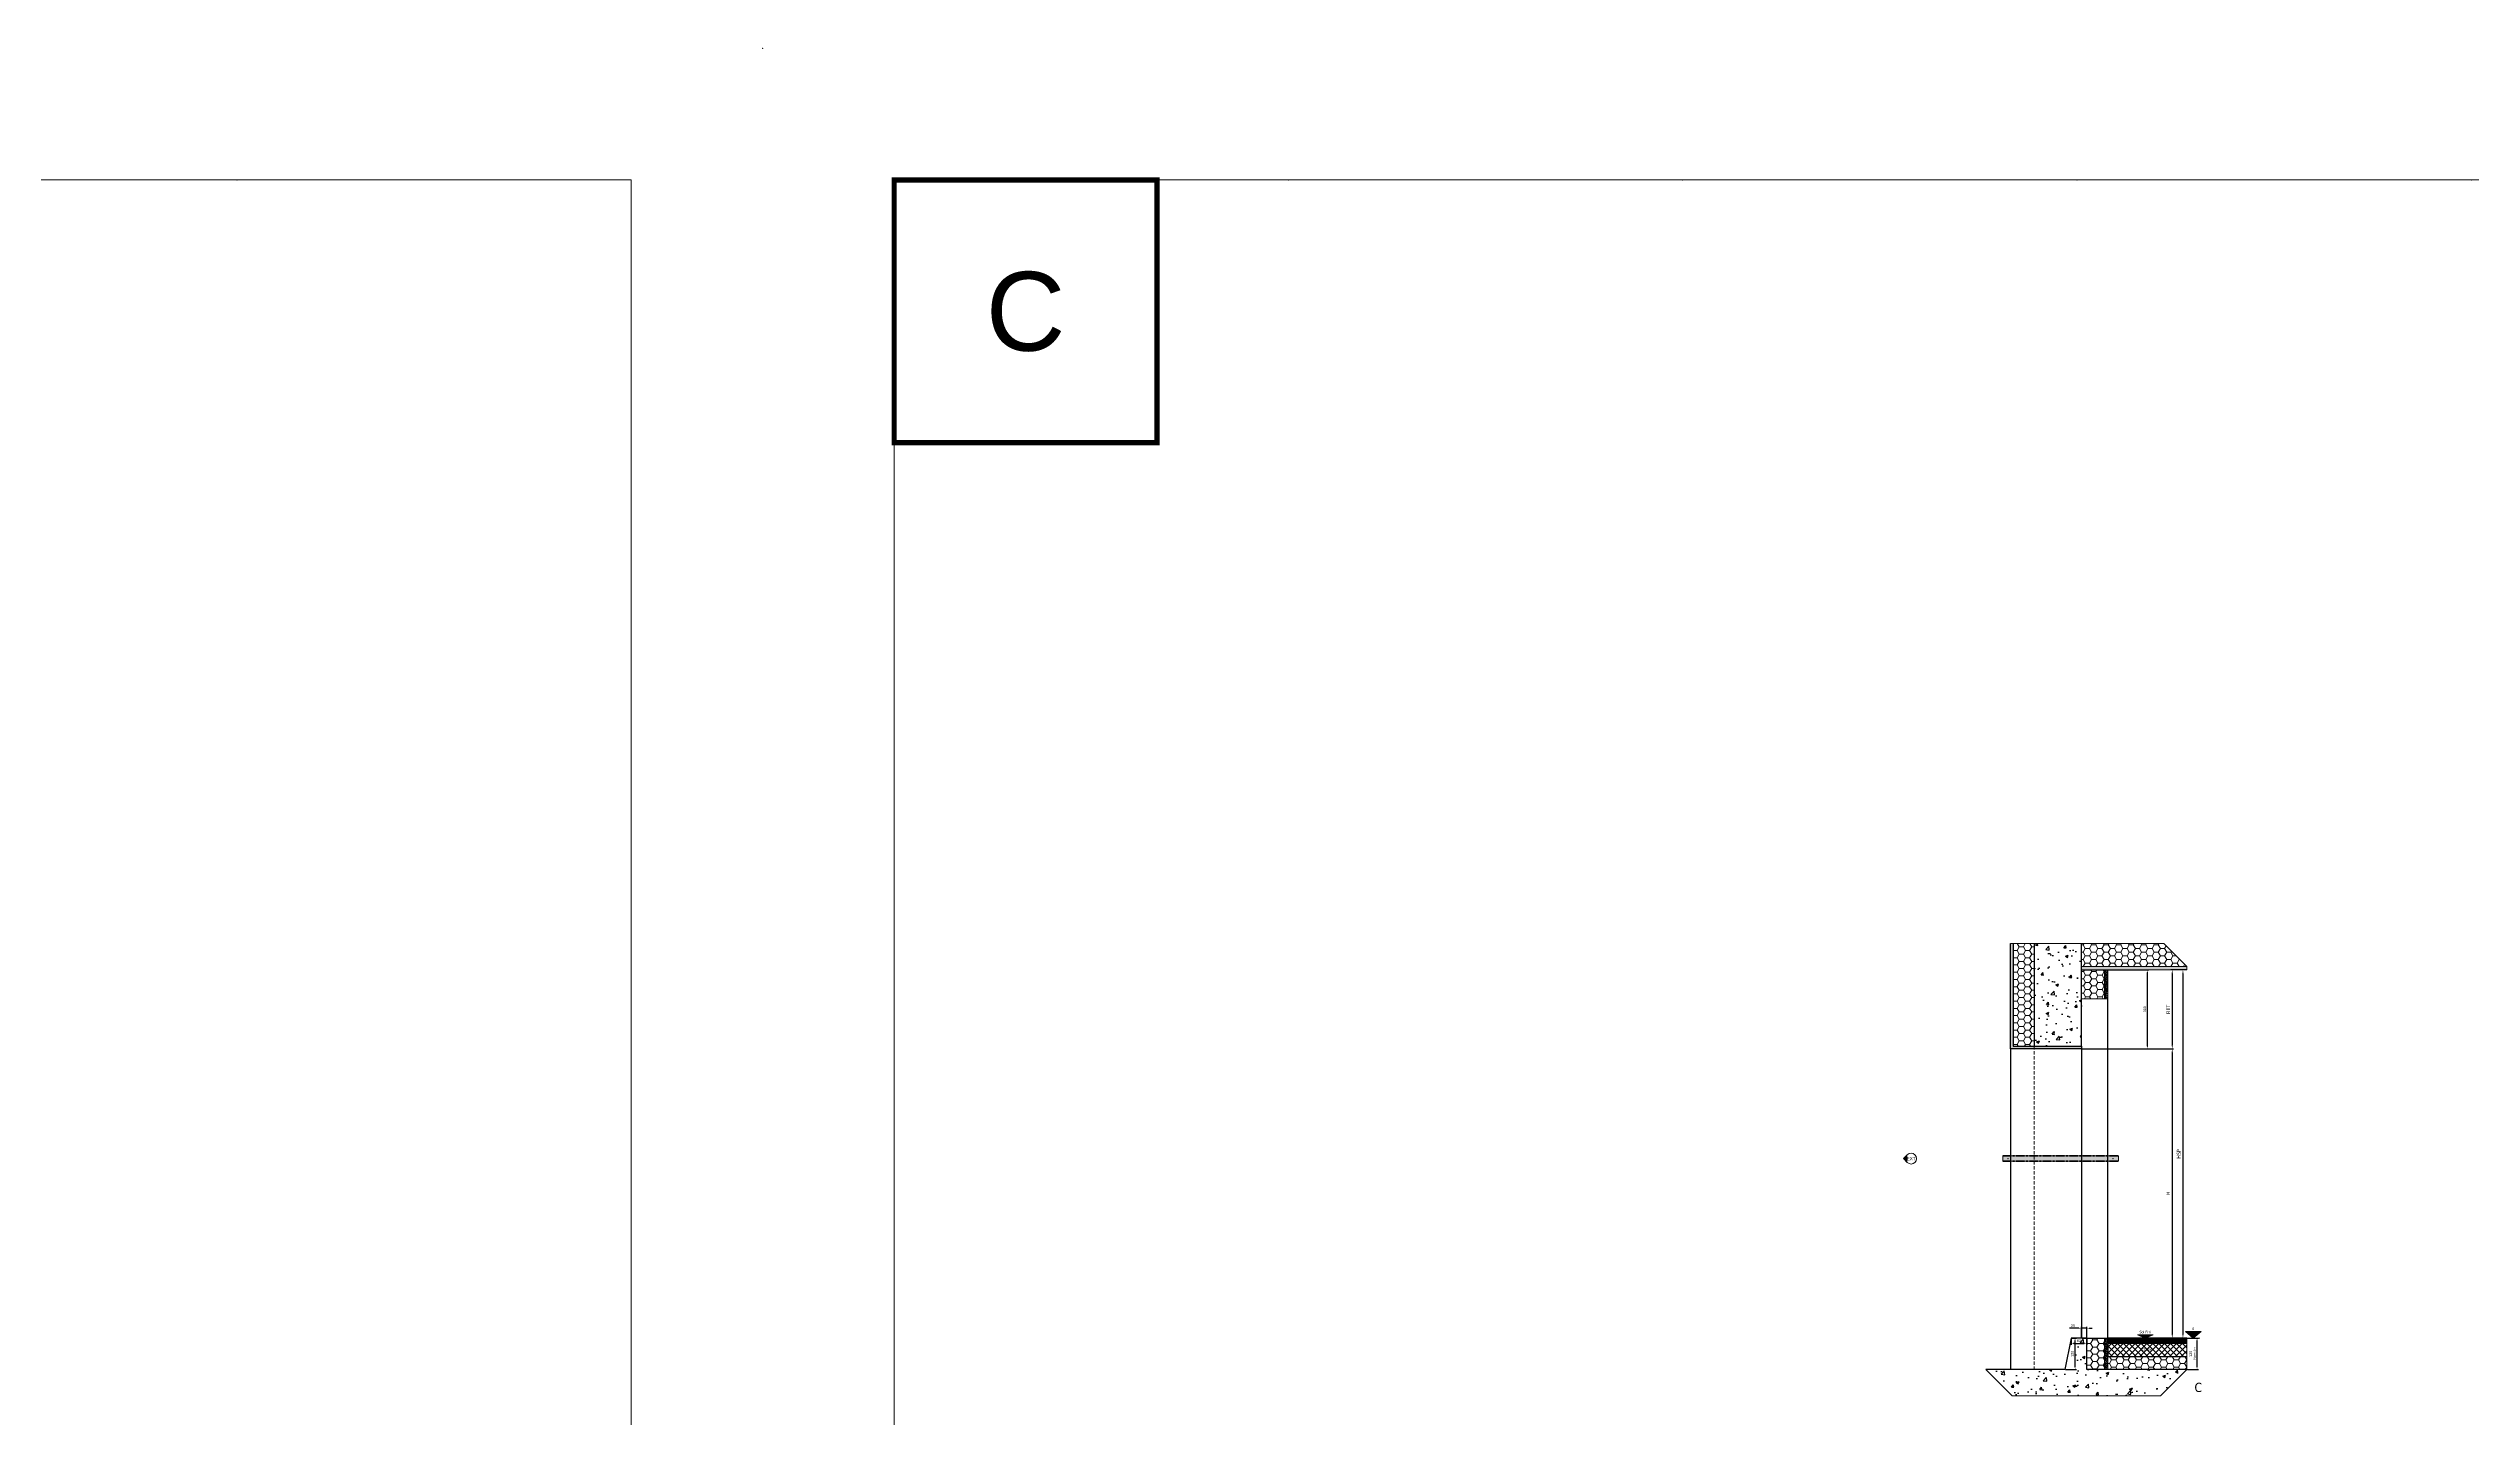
# Model space of a CAD drawing. Header units: millimetres. Extents: x -20000 to 230000, y -17405 to 25402.
# Drawn here: x 17282 to 26501, y 4791 to 10000 of the extents above; entities that cross this region are included whole.
import ezdxf
from ezdxf.enums import TextEntityAlignment as Align

# ---------------------------------------------------------------- set-up
doc = ezdxf.new("R2010")
doc.units = ezdxf.units.MM
doc.header["$PDMODE"] = 35
doc.header["$PDSIZE"] = 0.5
doc.linetypes.add('AXES', pattern=[50.8, 31.75, -6.35, 6.35, -6.35])
doc.linetypes.add('CACHE', pattern=[9.525, 6.35, -3.175])
doc.layers.get('0').update_dxf_attribs({"lineweight": 13})
doc.layers.get('Defpoints').update_dxf_attribs({"true_color": 0xc2a584})
for name, color, linetype, lineweight in [('0 - 1 (validé)', 3, 'Continuous', 13), ('1 - Axe', 1, 'AXES', 0), ('1 - BETON', 251, 'Continuous', 25), ('1 - Béton', 251, 'Continuous', 25), ('1 - Cotation', 32, 'Continuous', 13), ('1 - INTERROMPU', 253, 'CACHE', 13), ('1 - Isolant', 132, 'Continuous', 13), ('1 - Platre', 252, 'Continuous', 13), ('1 - Texte', 7, 'Continuous', 13), ('Texte', 7, 'Continuous', 13)]:
    doc.layers.add(name, color=color, linetype=linetype, lineweight=lineweight)
for name, color, linetype, lineweight, plot in [('0 - Invisible', 43, 'Continuous', 0, False), ('0 - Trame', 1, 'Continuous', 0, False), ('Non visible', 163, 'Continuous', 25, False)]:
    doc.layers.add(name, color=color, linetype=linetype, lineweight=lineweight, plot=plot)
doc.layers.add('1 - Cache', color=7, linetype='Continuous', lineweight=0, true_color=0xffffff)
doc.styles.get("Standard").update_dxf_attribs({"font": 'ARIALUNI.TTF'})
doc.styles.add('Texte Poralu', font='tahomabd.ttf')
doc.dimstyles.new('100 - 1000', dxfattribs={"dimtxt": 15, "dimasz": 15, "dimexe": 5, "dimexo": 2.5, "dimgap": 8, "dimtad": 1, "dimdec": 1, "dimtxsty": 'Texte Poralu', "dimcen": 10, "dimazin": 0, "dimtfac": 1, "dimtdec": 1, "dimtmove": 0, "dimatfit": 3, "dimfxl": 1, "dimarcsym": 0})
doc.dimstyles.new('30 - 1000', dxfattribs={"dimtxt": 10, "dimasz": 10, "dimexe": 5, "dimexo": 2.5, "dimgap": 5, "dimtad": 1, "dimdec": 1, "dimtxsty": 'Texte Poralu', "dimcen": 5, "dimazin": 0, "dimtfac": 1, "dimtdec": 1, "dimtmove": 0, "dimatfit": 3, "dimfxl": 1, "dimarcsym": 0})

# ---------------------------------------------------------------- blocks, each defined once
blk = doc.blocks.new('Cadre Coupe_Elev')
at = {"const_width": 20}
blk.add_lwpolyline([(500, 9500), (1500, 9500), (1500, 8500), (500, 8500)], close=True, dxfattribs=at)
for p in [(2000, 9500), (3500, 9500), (5000, 9500), (6500, 9500), (8000, 9500)]:
    blk.add_point(p)
at = {"layer": '0 - Trame'}
blk.add_lwpolyline([(500, 500), (9500, 500), (9500, 9500), (500, 9500)], close=True, dxfattribs=at)
for p in [(0, 10000), (10000, 10000)]:
    blk.add_point(p, dxfattribs=at)
at = {"layer": 'Defpoints'}
blk.add_point((5000, 5730), dxfattribs=at)
at = {"color": 7}
blk.add_attdef('REPERE_1', text='', height=300, dxfattribs=at).set_placement((1000, 9000), align=Align.MIDDLE_CENTER)
at = {"layer": '1 - Texte', "color": 7}
for tag, p in [('DEFINITION1', (5000, 1200)), ('DEFINITION2', (5000, 800))]:
    blk.add_attdef(tag, text='', height=250, dxfattribs=at).set_placement(p, align=Align.MIDDLE_CENTER)
at = {"layer": 'Non visible', "style": 'Texte Poralu'}
for p in [(5447.1, 4905.8), (5447.1, 4605.8)]:
    blk.add_attdef('REPERE_2', text='', height=35, dxfattribs=at).set_placement(p, align=Align.MIDDLE_LEFT)
blk = doc.blocks.new('*U438')
at = {"layer": '1 - Béton'}
h = blk.add_hatch(dxfattribs=at)
h.set_pattern_fill('ANSI31', color=256, scale=0.5, angle=135)
h.set_pattern_definition([(180, (200, 20), (-3e-16, -1.5875), [])])
h.paths.add_polyline_path([(0, 100), (300, 100), (300, 120), (0, 120)])
h = blk.add_hatch(dxfattribs=at)
h.set_pattern_fill('ANSI37', color=256, scale=5)
h.set_pattern_definition([(45, (200, 10), (-11.2253, 11.2253), []), (135, (200, 10), (-11.2253, -11.2253), [])])
h.paths.add_polyline_path([(0, 50), (300, 50), (300, 100), (0, 100)])
h.paths.add_polyline_path([(125.9, 65.8), (174, 65.8), (174, 87.4), (125.9, 87.4)], flags=24)
at = {"layer": '1 - Isolant'}
h = blk.add_hatch(dxfattribs=at)
h.set_pattern_fill('HONEY', color=256, scale=5)
h.set_pattern_definition([(0, (200, 20), (23.8125, 13.74815), [15.875, -31.75]), (120, (200, 20), (-23.8125, 13.7482), [15.875, -31.75]), (60, (200, 20), (5e-08, 27.4963), [-31.75, 15.875])])
h.paths.add_polyline_path([(0, 0), (300, 0), (300, 50), (0, 50)])
at = {"layer": '0 - Invisible'}
for points in [[(0, 100), (300, 100), (300, 120), (0, 120), (0, 100)], [(0, 50), (300, 50), (300, 100), (0, 100), (0, 50)], [(0, 0), (300, 0), (300, 50), (0, 50), (0, 0)]]:
    blk.add_lwpolyline(points, dxfattribs=at)
at = {"layer": '1 - Béton'}
for points in [[(300, 120), (0, 120), (0, 100), (300, 100)], [(300, 100), (0, 100), (0, 50), (300, 50)]]:
    blk.add_lwpolyline(points, dxfattribs=at)
at = {"layer": '1 - Isolant'}
blk.add_lwpolyline([(300, 50), (0, 50), (0, 0), (300, 0)], dxfattribs=at)
at = {"insert": (150, 75), "char_height": 10, "attachment_point": 5, "style": 'Texte Poralu'}
blk.add_mtext_dynamic_manual_height_columns('Chape', width=39.784, gutter_width=50, heights=[0], dxfattribs=at)
blk = doc.blocks.new('*U504')
at = {"layer": '1 - Isolant'}
h = blk.add_hatch(dxfattribs=at)
h.set_pattern_fill('HONEY', color=256, scale=5)
h.set_pattern_definition([(0, (-58617.141, -19357.493), (23.8125, 13.7481532), [15.875, -31.75]), (120, (-58617.141, -19357.493), (-23.8125, 13.7481533), [15.875, -31.75]), (60, (-58617.141, -19357.493), (5e-08, 27.4963065), [-31.75, 15.875])])
h.paths.add_polyline_path([(0, -120), (67, -120), (67, 0), (0, 0)])
at = {"layer": '1 - Platre'}
h = blk.add_hatch(dxfattribs=at)
h.set_pattern_fill('AR-SAND', color=256, scale=0.1)
h.set_pattern_definition([(37.5, (-58617.141, -19357.4927), (-0.16000313, 4.89413237), [0, -3.8608, 0, -4.318, 0, -4.1275]), (7.5, (-58617.141, -19357.4927), (4.4952328, 7.168251), [0, -2.0828, 0, -3.4798, 0, -1.3335]), (327.5, (-58620.265, -19357.4927), (7.9099237, 0.01437185), [0, -1.27, 0, -4.572, 0, -5.969]), (317.5, (-58620.265, -19357.4927), (7.6355645, 2.2292932), [0, -0.635, 0, -2.9972, 0, -3.429])])
h.paths.add_polyline_path([(80, -120), (80, 0), (67, 0), (67, -120)])
at = {"layer": '0 - Invisible'}
for points in [[(0, -120), (67, -120)], [(67, -120), (80, -120)]]:
    blk.add_lwpolyline(points, dxfattribs=at)
at = {"layer": '1 - Isolant'}
blk.add_lwpolyline([(67, -120), (67, 0), (0, 0), (0, -120)], dxfattribs=at)
at = {"layer": '1 - Platre'}
blk.add_lwpolyline([(80, -120), (80, 0), (67, 0), (67, -120)], dxfattribs=at)
blk = doc.blocks.new('*U517')
at = {"layer": '1 - BETON'}
h = blk.add_hatch(dxfattribs=at)
h.set_pattern_fill('CONCRETE', color=256, scale=15, style=0, pattern_type=2)
h.set_pattern_definition([(50, (112, 180), (107.589, -9.413), [11.25, -123.75]), (355, (112, 180), (-20.813, 112.829), [9, -99]), (100.451, (120.97, 179.22), (86.776, 103.416), [9.561, -105.171]), (46.184, (112, 210), (160.086, -24.828), [16.875, -185.625]), (96.636, (125.34, 207.93), (140.2, 146.118), [14.34, -157.757]), (351.184, (112, 210), (140.2, 146.118), [13.5, -148.5]), (21, (127, 202.5), (89.536, -60.393), [11.25, -123.75]), (326, (127, 202.5), (36.497, 108.773), [9, -99]), (71.451, (134.46, 197.47), (126.033, 48.38), [9.561, -105.171]), (37.5, (112, 180), (1.824, 49.934), [0, -97.8, 0, -100.5, 0, -99.375]), (7.5, (112, 180), (39.4604, 59.1618), [0, -57.3, 0, -95.55, 0, -37.875]), (327.5, (78.55, 180), (80.0734, -3.3832), [0, -37.5, 0, -117, 0, -155.25]), (317.5, (63.55, 180), (87.478, 15.016), [0, -48.75, 0, -77.7, 0, -110.25])])
h.paths.add_polyline_path([(380, -120), (280, -220), (-284, -220), (-384, -120), (-84, -120), (-60, 0), (0, 0), (0, -120)])
at = {"layer": '0 - Invisible'}
blk.add_lwpolyline([(380, -120), (280, -220), (-284, -220), (-384, -120)], dxfattribs=at)
at = {"layer": '1 - BETON'}
blk.add_lwpolyline([(380, -120), (0, -120), (0, 0), (-60, 0), (-84, -120), (-384, -120)], dxfattribs=at)
blk = doc.blocks.new('*U199')
blk.add_hatch(color=256).paths.add_polyline_path([(25, 0), (55, 25), (-5, 25)])
blk.add_line((0, 0), (50, 0))
blk.add_lwpolyline([(25, 0), (55, 25), (-5, 25), (25, 0)])
at = {"style": 'Texte Poralu'}
blk.add_attdef('HAUTEUR', text='', height=10, dxfattribs=at).set_placement((25, 35), align=Align.MIDDLE_CENTER)
blk = doc.blocks.new('*U200')
blk.add_hatch(color=256).paths.add_polyline_path([(0, 0), (30, 12.5), (-30, 12.5)])
blk.add_lwpolyline([(0, 0), (30, 12.5), (-30, 12.5), (0, 0)])
at = {"layer": 'Texte', "insert": (0, 17.5), "char_height": 10, "attachment_point": 8, "style": 'Texte Poralu'}
blk.add_mtext('Sol Fini', dxfattribs=at)
blk = doc.blocks.new('*D1353')
at = {"color": 0, "lineweight": -2, "transparency": 16777216}
for p, q in [((25420, 5093.7), (25461.8, 5093.7)), ((25456.8, 4983.7), (25456.8, 5083.7)), ((25420, 4973.7), (25461.8, 4973.7))]:
    blk.add_line(p, q, dxfattribs=at)
at = {"color": 0, "transparency": 16777216}
for points in [[(25455.2, 5083.7), (25458.5, 5083.7), (25456.8, 5093.7)], [(25455.2, 4983.7), (25458.5, 4983.7), (25456.8, 4973.7)]]:
    blk.add_solid(points, dxfattribs=at)
at = {"layer": 'Defpoints', "color": 0, "transparency": 16777216}
for p in [(25417.5, 5093.7), (25456.8, 5093.7), (25417.5, 4973.7)]:
    blk.add_point(p, dxfattribs=at)
at = {"color": 0, "transparency": 16777216, "insert": (25439.2, 5033.7), "char_height": 10, "attachment_point": 5, "rotation": 90, "style": 'Texte Poralu'}
blk.add_mtext('120 \\P{\\H0.6x;(Réserve Sol)}', dxfattribs=at)
blk = doc.blocks.new('*D1382')
at = {"layer": '1 - Cotation', "color": 0, "lineweight": -2, "transparency": 16777216}
for p, q in [((24977.5, 5091.2), (24977.5, 5068.2)), ((24987.5, 5073.2), (25027.5, 5073.2)), ((25037.5, 5091.2), (25037.5, 5068.2))]:
    blk.add_line(p, q, dxfattribs=at)
at = {"layer": '1 - Cotation', "color": 0, "transparency": 16777216}
for points in [[(24987.5, 5074.8), (24987.5, 5071.5), (24977.5, 5073.2)], [(25027.5, 5074.8), (25027.5, 5071.5), (25037.5, 5073.2)]]:
    blk.add_solid(points, dxfattribs=at)
at = {"layer": 'Defpoints', "color": 0, "transparency": 16777216}
for p in [(24977.5, 5093.7), (25037.5, 5093.7), (25037.5, 5073.2)]:
    blk.add_point(p, dxfattribs=at)
at = {"layer": '1 - Cotation', "color": 0, "transparency": 16777216, "insert": (25007.5, 5083.4), "char_height": 10, "attachment_point": 5, "style": 'Texte Poralu'}
blk.add_mtext('60', dxfattribs=at)
blk = doc.blocks.new('*U473')
at = {"layer": '1 - Isolant'}
h = blk.add_hatch(dxfattribs=at)
h.set_pattern_fill('HONEY', color=256, scale=5)
h.set_pattern_definition([(0, (-58597.141, -19397.493), (23.8125, 13.7481532), [15.875, -31.75]), (120, (-58597.141, -19397.493), (-23.8125, 13.7481533), [15.875, -31.75]), (60, (-58597.141, -19397.493), (5e-08, 27.4963065), [-31.75, 15.875])])
h.paths.add_polyline_path([(0, -300), (87, -300), (87, -190), (0, -190)])
at = {"layer": '1 - Platre'}
h = blk.add_hatch(dxfattribs=at)
h.set_pattern_fill('AR-SAND', color=256, scale=0.1)
h.set_pattern_definition([(37.5, (-58597.141, -19397.4927), (-0.16000313, 4.89413237), [0, -3.8608, 0, -4.318, 0, -4.1275]), (7.5, (-58597.141, -19397.4927), (4.4952328, 7.168251), [0, -2.0828, 0, -3.4798, 0, -1.3335]), (327.5, (-58600.265, -19397.4927), (7.9099237, 0.01437185), [0, -1.27, 0, -4.572, 0, -5.969]), (317.5, (-58600.265, -19397.4927), (7.6355645, 2.2292932), [0, -0.635, 0, -2.9972, 0, -3.429])])
h.paths.add_polyline_path([(100, -300), (100, -190), (87, -190), (87, -300)])
at = {"layer": '0 - Invisible'}
for points in [[(0, -300), (87, -300)], [(87, -300), (100, -300)]]:
    blk.add_lwpolyline(points, dxfattribs=at)
at = {"layer": '1 - Isolant'}
blk.add_lwpolyline([(87, -300), (87, -190), (0, -190), (0, -300)], dxfattribs=at)
at = {"layer": '1 - Platre'}
blk.add_lwpolyline([(100, -300), (100, -190), (87, -190), (87, -300)], dxfattribs=at)
blk = doc.blocks.new('*U756')
at = {"layer": '1 - Isolant'}
h = blk.add_hatch(dxfattribs=at)
h.set_pattern_fill('HONEY', color=256, scale=5, style=0)
h.set_pattern_definition([(0, (-80, 230), (23.8125, 13.74815), [15.875, -31.75]), (120, (-80, 230), (-23.8125, 13.74815), [15.875, -31.75]), (60, (-80, 230), (5e-08, 27.4963), [-31.75, 15.875])])
h.paths.add_polyline_path([(-80, 390), (0, 390), (0, 0), (-80, 0)])
at = {"layer": '0 - Invisible'}
blk.add_lwpolyline([(-80, 390), (0, 390)], dxfattribs=at)
at = {"layer": '1 - Isolant'}
blk.add_lwpolyline([(0, 390), (0, 0), (0, 0), (0, 0), (-80, 0), (-80, 390)], dxfattribs=at)
blk = doc.blocks.new('*D1354')
at = {"layer": '1 - Cotation', "color": 0, "lineweight": -2, "transparency": 16777216}
for p, q in [((25020, 6194.3), (25367.5, 6194.3)), ((25362.5, 6179.3), (25362.5, 5108.7)), ((25020, 5093.7), (25367.5, 5093.7))]:
    blk.add_line(p, q, dxfattribs=at)
at = {"layer": '1 - Cotation', "color": 0, "transparency": 16777216}
for points in [[(25360, 6179.3), (25365, 6179.3), (25362.5, 6194.3)], [(25360, 5108.7), (25365, 5108.7), (25362.5, 5093.7)]]:
    blk.add_solid(points, dxfattribs=at)
at = {"layer": 'Defpoints', "color": 0, "transparency": 16777216}
for p in [(25017.5, 6194.3), (25017.5, 5093.7), (25362.5, 5093.7)]:
    blk.add_point(p, dxfattribs=at)
at = {"layer": '1 - Cotation', "color": 0, "transparency": 16777216, "insert": (25347, 5644), "char_height": 15, "attachment_point": 5, "rotation": 90, "style": 'Texte Poralu'}
blk.add_mtext('H', dxfattribs=at)
blk = doc.blocks.new('*D1355')
at = {"layer": '1 - Cotation', "color": 0, "lineweight": -2, "transparency": 16777216}
for p, q in [((25415, 6494.3), (25398.2, 6494.3)), ((25403.2, 6479.3), (25403.2, 5108.7)), ((25415, 5093.7), (25398.2, 5093.7))]:
    blk.add_line(p, q, dxfattribs=at)
at = {"layer": '1 - Cotation', "color": 0, "transparency": 16777216}
for points in [[(25400.7, 6479.3), (25405.7, 6479.3), (25403.2, 6494.3)], [(25400.7, 5108.7), (25405.7, 5108.7), (25403.2, 5093.7)]]:
    blk.add_solid(points, dxfattribs=at)
at = {"layer": 'Defpoints', "color": 0, "transparency": 16777216}
for p in [(25417.5, 6494.3), (25403.2, 5093.7), (25417.5, 5093.7)]:
    blk.add_point(p, dxfattribs=at)
at = {"layer": '1 - Cotation', "color": 0, "transparency": 16777216, "insert": (25387.4, 5794), "char_height": 15, "attachment_point": 5, "rotation": 90, "style": 'Texte Poralu'}
blk.add_mtext('HSP', dxfattribs=at)
blk = doc.blocks.new('*U732')
at = {"layer": '1 - BETON'}
h = blk.add_hatch(dxfattribs=at)
h.set_pattern_fill('CONCRETE', color=256, scale=15, style=0, pattern_type=2)
h.set_pattern_definition([(50, (20, -10), (107.589, -9.413), [11.25, -123.75]), (355, (20, -10), (-20.813, 112.83), [9, -99]), (100.451, (28.97, -10.78), (86.776, 103.416), [9.56, -105.171]), (46.184, (20, 20), (160.086, -24.828), [16.875, -185.625]), (96.636, (33.34, 17.93), (140.2, 146.12), [14.34, -157.757]), (351.184, (20, 20), (140.2, 146.12), [13.5, -148.5]), (21, (35, 12.5), (89.536, -60.393), [11.25, -123.75]), (326, (35, 12.5), (36.497, 108.773), [9, -99]), (71.451, (42.46, 7.47), (126.033, 48.38), [9.56, -105.171]), (37.5, (20, -10), (1.824, 49.934), [0, -97.8, 0, -100.5, 0, -99.375]), (7.5, (20, -10), (39.4604, 59.162), [0, -57.3, 0, -95.55, 0, -37.875]), (327.5, (-13.45, -10), (80.0734, -3.3832), [0, -37.5, 0, -117, 0, -155.25]), (317.5, (-28.45, -10), (87.478, 15.016), [0, -48.75, 0, -77.7, 0, -110.25])])
h.paths.add_polyline_path([(-180, 390), (-180, 0), (0, 0), (0, 390)])
at = {"layer": '1 - Isolant'}
h = blk.add_hatch(dxfattribs=at)
h.set_pattern_fill('HONEY', color=256, scale=5)
h.set_pattern_definition([(0, (100, -10), (23.8125, 13.74815), [15.875, -31.75]), (120, (100, -10), (-23.8125, 13.74815), [15.875, -31.75]), (60, (100, -10), (5e-08, 27.4963), [-31.75, 15.875])])
h.paths.add_polyline_path([(400, 303), (313, 390), (0, 390), (0, 303)])
at = {"layer": '1 - Platre'}
h = blk.add_hatch(dxfattribs=at)
h.set_pattern_fill('AR-SAND', color=256, scale=0.1)
h.set_pattern_definition([(37.5, (100, -10), (-0.160003, 4.894132), [0, -3.8608, 0, -4.318, 0, -4.1275]), (7.5, (100, -10), (4.49523, 7.16825), [0, -2.0828, 0, -3.4798, 0, -1.3335]), (327.5, (96.876, -10), (7.909924, 0.01437), [0, -1.27, 0, -4.572, 0, -5.969]), (317.5, (96.876, -10), (7.63556, 2.22929), [0, -0.635, 0, -2.9972, 0, -3.429])])
h.paths.add_polyline_path([(400, 290), (0, 290), (0, 303), (400, 303)])
at = {"layer": '0 - Invisible'}
for points in [[(0, 390), (-180, 390)], [(400, 303), (313, 390), (0, 390)], [(400, 290), (400, 303)]]:
    blk.add_lwpolyline(points, dxfattribs=at)
at = {"layer": '1 - BETON'}
blk.add_lwpolyline([(-180, 390), (-180, 0), (0, 0), (0, 390)], dxfattribs=at)
at = {"layer": '1 - Isolant'}
blk.add_lwpolyline([(400, 303), (0, 303), (0, 390)], dxfattribs=at)
at = {"layer": '1 - Platre'}
blk.add_lwpolyline([(400, 290), (0, 290), (0, 303), (400, 303)], dxfattribs=at)
blk = doc.blocks.new('*U198')
h = blk.add_hatch(color=256)
edge = h.paths.add_edge_path()
edge.add_line((-29.2, 0), (-14.6, -14.6))
edge.add_arc((0, 0), 20.6, 180, 225, ccw=False)
edge.add_arc((0, 0), 20.6, 135, 180, ccw=False)
edge.add_line((-14.6, 14.6), (-29.2, 0))
for p, q in [((-14.6, 14.6), (-29.2, 0)), ((-29.2, 0), (-14.6, -14.6))]:
    blk.add_line(p, q)
blk.add_circle((0, 0), 20.6)
at = {"insert": (0, 0), "char_height": 12.5, "attachment_point": 5}
blk.add_mtext('EXT', dxfattribs=at)
blk = doc.blocks.new('*D1356')
at = {"layer": '1 - Cotation', "color": 0, "lineweight": -2, "transparency": 16777216}
for p, q in [((25415, 6494.3), (25357.5, 6494.3)), ((25362.5, 6479.3), (25362.5, 6209.3)), ((25020, 6194.3), (25367.5, 6194.3))]:
    blk.add_line(p, q, dxfattribs=at)
at = {"layer": '1 - Cotation', "color": 0, "transparency": 16777216}
for points in [[(25360, 6479.3), (25365, 6479.3), (25362.5, 6494.3)], [(25360, 6209.3), (25365, 6209.3), (25362.5, 6194.3)]]:
    blk.add_solid(points, dxfattribs=at)
at = {"layer": 'Defpoints', "color": 0, "transparency": 16777216}
for p in [(25417.5, 6494.3), (25017.5, 6194.3), (25362.5, 6194.3)]:
    blk.add_point(p, dxfattribs=at)
at = {"layer": '1 - Cotation', "color": 0, "transparency": 16777216, "insert": (25347, 6344.3), "char_height": 15, "attachment_point": 5, "rotation": 90, "style": 'Texte Poralu'}
blk.add_mtext('RET', dxfattribs=at)
blk = doc.blocks.new('*D1383')
at = {"layer": 'Defpoints', "color": 0, "lineweight": -2, "transparency": 16777216}
for p, q in [((25020, 6494.3), (25273.2, 6494.3)), ((25268.2, 6204.3), (25268.2, 6484.3)), ((25020, 6194.3), (25273.2, 6194.3))]:
    blk.add_line(p, q, dxfattribs=at)
at = {"layer": 'Defpoints', "color": 0, "transparency": 16777216}
for p in [(25017.5, 6494.3), (25268.2, 6494.3), (25017.5, 6194.3)]:
    blk.add_point(p, dxfattribs=at)
for points in [[(25266.6, 6484.3), (25269.9, 6484.3), (25268.2, 6494.3)], [(25266.6, 6204.3), (25269.9, 6204.3), (25268.2, 6194.3)]]:
    blk.add_solid(points, dxfattribs=at)
at = {"layer": 'Defpoints', "color": 0, "transparency": 16777216, "insert": (25258, 6344.3), "char_height": 10, "attachment_point": 5, "rotation": 90, "style": 'Texte Poralu'}
blk.add_mtext('300', dxfattribs=at)
blk = doc.blocks.new('*U439')
at = {"layer": '1 - Cache'}
blk.add_hatch(color=256, dxfattribs=at).paths.add_polyline_path([(-20, -10), (420, -10), (420, 10), (-20, 10)])
at = {"layer": '0 - Invisible'}
blk.add_lwpolyline([(-20, -10), (420, -10), (420, 10), (-20, 10)], close=True, dxfattribs=at)
for p in [(0, 0), (400, 0)]:
    blk.add_point(p, dxfattribs=at)
at = {"layer": '1 - Axe', "lineweight": 50}
for p, q in [((-20, 10), (420, 10)), ((-20, -10), (420, -10))]:
    blk.add_line(p, q, dxfattribs=at)
blk = doc.blocks.new('*D1384')
at = {"layer": '1 - Cotation', "color": 0, "lineweight": -2, "transparency": 16777216}
for p, q in [((24980, 5093.7), (24997.8, 5093.7)), ((24992.8, 4983.7), (24992.8, 5083.7)), ((24956, 4973.7), (24997.8, 4973.7))]:
    blk.add_line(p, q, dxfattribs=at)
at = {"layer": '1 - Cotation', "color": 0, "transparency": 16777216}
for points in [[(24991.1, 5083.7), (24994.4, 5083.7), (24992.8, 5093.7)], [(24991.1, 4983.7), (24994.4, 4983.7), (24992.8, 4973.7)]]:
    blk.add_solid(points, dxfattribs=at)
at = {"layer": 'Defpoints', "color": 0, "transparency": 16777216}
for p in [(24977.5, 5093.7), (24992.8, 5093.7), (24953.5, 4973.7)]:
    blk.add_point(p, dxfattribs=at)
at = {"layer": '1 - Cotation', "color": 0, "transparency": 16777216, "insert": (24982.6, 5033.7), "char_height": 10, "attachment_point": 5, "rotation": 90, "style": 'Texte Poralu'}
blk.add_mtext('120', dxfattribs=at)
blk = doc.blocks.new('*D1385')
at = {"layer": '1 - Cotation', "color": 0, "lineweight": -2, "transparency": 16777216}
for p, q in [((25007.5, 5131.1), (24971.5, 5131.1)), ((25017.5, 5096.2), (25017.5, 5136.1)), ((25037.5, 5131.1), (25017.5, 5131.1)), ((25037.5, 5096.2), (25037.5, 5136.1)), ((25047.5, 5131.1), (25057.5, 5131.1))]:
    blk.add_line(p, q, dxfattribs=at)
at = {"layer": '1 - Cotation', "color": 0, "transparency": 16777216}
for points in [[(25007.5, 5132.7), (25007.5, 5129.4), (25017.5, 5131.1)], [(25047.5, 5132.7), (25047.5, 5129.4), (25037.5, 5131.1)]]:
    blk.add_solid(points, dxfattribs=at)
at = {"layer": 'Defpoints', "color": 0, "transparency": 16777216}
for p in [(25017.5, 5131.1), (25017.5, 5093.7), (25037.5, 5093.7)]:
    blk.add_point(p, dxfattribs=at)
at = {"layer": '1 - Cotation', "color": 0, "transparency": 16777216, "insert": (24984.5, 5141.3), "char_height": 10, "attachment_point": 5, "style": 'Texte Poralu'}
blk.add_mtext('20', dxfattribs=at)
blk = doc.blocks.new('*U757')
at = {"layer": '1 - BETON'}
h = blk.add_hatch(dxfattribs=at)
h.set_pattern_fill('AR-SAND', color=256, scale=0.1)
h.set_pattern_definition([(37.5, (-190, -60), (-0.160003, 4.89413), [0, -3.8608, 0, -4.318, 0, -4.1275]), (7.5, (-190, -60), (4.49523, 7.16825), [0, -2.0828, 0, -3.4798, 0, -1.3335]), (327.5, (-193.124, -60), (7.909924, 0.01437), [0, -1.27, 0, -4.572, 0, -5.969]), (317.5, (-193.124, -60), (7.63556, 2.2293), [0, -0.635, 0, -2.9972, 0, -3.429])])
h.paths.add_polyline_path([(-390, 10), (-390, 0), (0, 0), (0, -260), (10, -260), (10, 10)])
at = {"layer": '0 - Invisible'}
blk.add_lwpolyline([(-390, 10), (-390, 0)], dxfattribs=at)
at = {"layer": '1 - BETON'}
blk.add_lwpolyline([(-390, 0), (0, 0), (0, -260), (10, -260), (10, 10), (-390, 10)], dxfattribs=at)

msp = doc.modelspace()

# ---------------------------------------------------------------- linework, layer by layer
at = {"layer": '1 - BETON', "ltscale": 2}
msp.add_line((25117.5, 5093.73), (25117.5, 6384.33), dxfattribs=at)
at = {"layer": '1 - BETON'}
msp.add_line((24747.5, 6194.33), (24747.5, 4973.73), dxfattribs=at)
at = {"layer": '1 - BETON', "ltscale": 2}
msp.add_lwpolyline([(25017.5, 6204.33), (25017.5, 5093.73), (25017.5, 5093.73)], dxfattribs=at)
at = {"layer": '1 - INTERROMPU', "ltscale": 2}
msp.add_line((24837.5, 6204.33), (24837.5, 4973.73), dxfattribs=at)

# ---------------------------------------------------------------- block references
at = {"xscale": -1}
for name, p, rotation in [('*U757', (24757.5, 6204.33), 90.0000000000005), ('*U473', (25017.5, 6194.33), 180)]:
    msp.add_blockref(name, p, dxfattribs=dict(at, rotation=rotation))
for name, p in [('*U756', (24837.5, 6204.33)), ('*U732', (25017.5, 6204.33)), ('*U198', (24369.17, 5776.29)), ('*U439', (24737.5, 5776.28)), ('*U517', (25037.5, 5093.73)), ('*U504', (25037.5, 5093.73)), ('*U438', (25117.5, 4973.73))]:
    msp.add_blockref(name, p)
at = {"layer": '0 - 1 (validé)'}
msp.add_blockref('Cadre Coupe_Elev', (10000, 0), dxfattribs=at)
ref = msp.add_blockref('Cadre Coupe_Elev', (20000, 0), dxfattribs=at)
ref.add_attrib('REPERE_1', 'C', dxfattribs={"layer": '0', "color": 7, "height": 300}).set_placement((21000, 9000), align=Align.MIDDLE_CENTER)
ref.add_attrib('REPERE_2', 'C', dxfattribs={"layer": 'Non visible', "height": 35, "style": 'Texte Poralu'}).set_placement((25447.12, 4905.8), align=Align.MIDDLE_LEFT)
at = {"layer": 'Texte'}
msp.add_blockref('*U200', (25260, 5093.73), dxfattribs=at)
msp.add_blockref('*U199', (25417.5, 5093.73), dxfattribs=at).add_auto_attribs({'HAUTEUR': '0'})

# ---------------------------------------------------------------- dimensions: what is measured, and where the dimension line sits
dim = msp.add_linear_dim(base=(25456.83, 5093.73), p1=(25417.5, 4973.73), p2=(25417.5, 5093.73), angle=90, text='<> \\P{\\H0.6x;(Réserve Sol)}', dimstyle='30 - 1000')
dim.commit()
dim.dimension.update_dxf_attribs({"geometry": '*D1353', "text_midpoint": (25439.19, 5033.73)})
at = {"layer": '1 - Cotation'}
for base, p1, p2, angle, text, picture, middle in [((25362.5, 6194.33), (25417.5, 6494.33), (25017.5, 6194.33), 270, 'RET', '*D1356', (25347, 6344.33)), ((25403.17, 5093.73), (25417.5, 6494.33), (25417.5, 5093.73), 90, 'HSP', '*D1355', (25387.4, 5794.03)), ((25362.5, 5093.73), (25017.5, 6194.33), (25017.5, 5093.73), 90, 'H', '*D1354', (25347, 5644.03))]:
    dim = msp.add_linear_dim(base=base, p1=p1, p2=p2, angle=angle, text=text, dimstyle='100 - 1000', dxfattribs=at)
    dim.commit()
    dim.dimension.update_dxf_attribs({"geometry": picture, "text_midpoint": middle})
dim = msp.add_linear_dim(base=(24992.76, 5093.73), p1=(24953.5, 4973.73), p2=(24977.5, 5093.73), angle=90, dimstyle='30 - 1000', dxfattribs=at)
dim.commit()
dim.dimension.update_dxf_attribs({"geometry": '*D1384', "text_midpoint": (24982.56, 5033.73)})
for base, p1, p2, picture, middle in [((25017.5, 5131.07), (25037.5, 5093.73), (25017.5, 5093.73), '*D1385', (24984.51, 5141.28)), ((25037.5, 5073.16), (24977.5, 5093.73), (25037.5, 5093.73), '*D1382', (25007.5, 5083.36))]:
    dim = msp.add_linear_dim(base=base, p1=p1, p2=p2, dimstyle='30 - 1000', dxfattribs=at)
    dim.commit()
    dim.dimension.update_dxf_attribs({"geometry": picture, "text_midpoint": middle})
at = {"layer": 'Defpoints'}
dim = msp.add_linear_dim(base=(25268.24, 6494.33), p1=(25017.5, 6194.33), p2=(25017.5, 6494.33), angle=90, dimstyle='30 - 1000', dxfattribs=at)
dim.commit()
dim.dimension.update_dxf_attribs({"geometry": '*D1383', "text_midpoint": (25258.03, 6344.33)})

doc.saveas('drawing.dxf')
